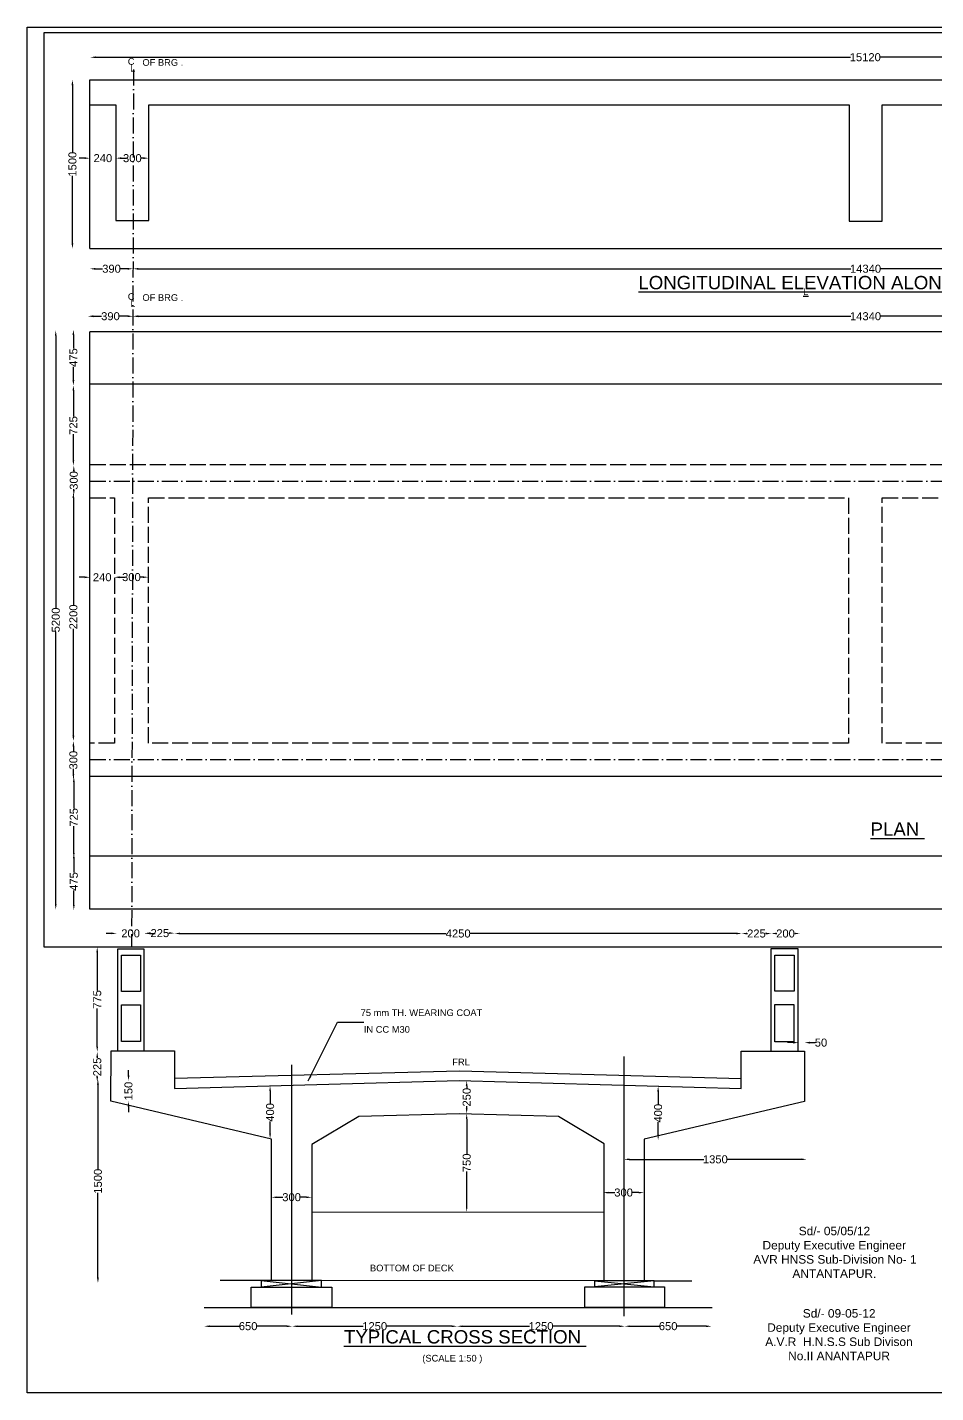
# Model space of a CAD drawing. Header units: millimetres. Extents: x 5124 to 2549817, y 2311 to 44463385.
# Drawn here: x 2536546 to 2543356, y 44453149 to 44463385 of the extents above; entities that cross this region are included whole.
import ezdxf

# ---------------------------------------------------------------- set-up
doc = ezdxf.new("R2010")
doc.units = ezdxf.units.MM
doc.header["$MEASUREMENT"] = 0
doc.linetypes.add('ACAD_ISO02W100', pattern=[15, 12, -3])
doc.linetypes.add('ACAD_ISO10W100', pattern=[18, 12, -3, 0, -3])
for name, color, linetype in [('DIMENSION', 7, 'Continuous'), ('DRAWING', 2, 'Continuous'), ('TEXT', 7, 'Continuous')]:
    doc.layers.add(name, color=color, linetype=linetype)
doc.styles.get("Standard").update_dxf_attribs({"font": 'arial.ttf', "height": 60})
doc.dimstyles.get("Standard").update_dxf_attribs({"dimtxt": 60, "dimasz": 40, "dimexe": 0.18, "dimexo": 0.0625, "dimgap": 0.09, "dimtad": 0, "dimdec": 0, "dimzin": 0, "dimdsep": 46, "dimtxsty": 'Standard', "dimcen": 0.09, "dimse1": 1, "dimse2": 1, "dimadec": 0, "dimazin": 0, "dimtfac": 1, "dimtdec": 0, "dimtofl": 0, "dimtmove": 0, "dimatfit": 3, "dimfxl": 1, "dimtolj": 1, "dimtzin": 0, "dimarcsym": 0})

# ---------------------------------------------------------------- blocks, each defined once
blk = doc.blocks.new('*D4')
at = {"layer": 'Defpoints', "color": 0, "transparency": 16777216}
for p in [(2536884, 44462991), (2537015, 44462991), (2537015, 44461727)]:
    blk.add_point(p, dxfattribs=at)
at = {"layer": 'DIMENSION', "color": 0, "lineweight": -2, "transparency": 16777216}
for p, q in [((2536884, 44462951), (2536884, 44462445)), ((2536884, 44461767), (2536884, 44462272))]:
    blk.add_line(p, q, dxfattribs=at)
at = {"layer": 'DIMENSION', "color": 0, "transparency": 16777216}
for points in [[(2536877, 44462951), (2536891, 44462951), (2536884, 44462991)], [(2536877, 44461767), (2536891, 44461767), (2536884, 44461727)]]:
    blk.add_solid(points, dxfattribs=at)
at = {"layer": 'DIMENSION', "color": 0, "transparency": 16777216, "insert": (2536884, 44462359), "char_height": 60, "attachment_point": 5, "rotation": 90}
blk.add_mtext('\\A1;1500', dxfattribs=at)
blk = doc.blocks.new('*D5')
at = {"layer": 'Defpoints', "color": 0, "transparency": 16777216}
for p in [(2537015, 44462404), (2537210, 44462404), (2537210, 44462404)]:
    blk.add_point(p, dxfattribs=at)
at = {"layer": 'DIMENSION', "color": 0, "lineweight": -2, "transparency": 16777216}
for p, q in [((2536975, 44462404), (2536935, 44462404)), ((2537250, 44462404), (2537290, 44462404))]:
    blk.add_line(p, q, dxfattribs=at)
at = {"layer": 'DIMENSION', "color": 0, "transparency": 16777216}
for points in [[(2536975, 44462411), (2536975, 44462398), (2537015, 44462404)], [(2537250, 44462411), (2537250, 44462398), (2537210, 44462404)]]:
    blk.add_solid(points, dxfattribs=at)
at = {"layer": 'DIMENSION', "color": 0, "transparency": 16777216, "insert": (2537112, 44462404), "char_height": 60, "attachment_point": 5}
blk.add_mtext('\\A1;240', dxfattribs=at)
blk = doc.blocks.new('*D6')
at = {"layer": 'Defpoints', "color": 0, "transparency": 16777216}
for p in [(2537210, 44462404), (2537456, 44462404), (2537456, 44462404)]:
    blk.add_point(p, dxfattribs=at)
at = {"layer": 'DIMENSION', "color": 0, "lineweight": -2, "transparency": 16777216}
for p, q in [((2537250, 44462404), (2537266, 44462404)), ((2537416, 44462404), (2537399, 44462404))]:
    blk.add_line(p, q, dxfattribs=at)
at = {"layer": 'DIMENSION', "color": 0, "transparency": 16777216}
for points in [[(2537250, 44462411), (2537250, 44462398), (2537210, 44462404)], [(2537416, 44462411), (2537416, 44462398), (2537456, 44462404)]]:
    blk.add_solid(points, dxfattribs=at)
at = {"layer": 'DIMENSION', "color": 0, "transparency": 16777216, "insert": (2537333, 44462404), "char_height": 60, "attachment_point": 5}
blk.add_mtext('\\A1;300', dxfattribs=at)
blk = doc.blocks.new('*D10')
at = {"layer": 'Defpoints', "color": 0, "transparency": 16777216}
for p in [(2537015, 44461727), (2537338, 44461726), (2537338, 44461575)]:
    blk.add_point(p, dxfattribs=at)
at = {"layer": 'DIMENSION', "color": 0, "lineweight": -2, "transparency": 16777216}
for p, q in [((2537055, 44461575), (2537110, 44461575)), ((2537298, 44461575), (2537243, 44461575))]:
    blk.add_line(p, q, dxfattribs=at)
at = {"layer": 'DIMENSION', "color": 0, "transparency": 16777216}
for points in [[(2537055, 44461581), (2537055, 44461568), (2537015, 44461575)], [(2537298, 44461581), (2537298, 44461568), (2537338, 44461575)]]:
    blk.add_solid(points, dxfattribs=at)
at = {"layer": 'DIMENSION', "color": 0, "transparency": 16777216, "insert": (2537177, 44461575), "char_height": 60, "attachment_point": 5}
blk.add_mtext('\\A1;390', dxfattribs=at)
blk = doc.blocks.new('*D11')
at = {"layer": 'Defpoints', "color": 0, "transparency": 16777216}
for p in [(2537338, 44461575), (2548322, 44461575), (2548322, 44461575)]:
    blk.add_point(p, dxfattribs=at)
at = {"layer": 'DIMENSION', "color": 0, "lineweight": -2, "transparency": 16777216}
for p, q in [((2537378, 44461575), (2542720, 44461575)), ((2548282, 44461575), (2542940, 44461575))]:
    blk.add_line(p, q, dxfattribs=at)
at = {"layer": 'DIMENSION', "color": 0, "transparency": 16777216}
for points in [[(2537378, 44461581), (2537378, 44461568), (2537338, 44461575)], [(2548282, 44461581), (2548282, 44461568), (2548322, 44461575)]]:
    blk.add_solid(points, dxfattribs=at)
at = {"layer": 'DIMENSION', "color": 0, "transparency": 16777216, "insert": (2542830, 44461575), "char_height": 60, "attachment_point": 5}
blk.add_mtext('\\A1;14340', dxfattribs=at)
blk = doc.blocks.new('*D14')
at = {"layer": 'Defpoints', "color": 0, "transparency": 16777216}
for p in [(2537337, 44461242), (2537337, 44461219), (2548322, 44461219)]:
    blk.add_point(p, dxfattribs=at)
at = {"layer": 'DIMENSION', "color": 0, "lineweight": -2, "transparency": 16777216}
for p, q in [((2537377, 44461219), (2542720, 44461219)), ((2548282, 44461219), (2542940, 44461219))]:
    blk.add_line(p, q, dxfattribs=at)
at = {"layer": 'DIMENSION', "color": 0, "transparency": 16777216}
for points in [[(2537377, 44461226), (2537377, 44461212), (2537337, 44461219)], [(2548282, 44461226), (2548282, 44461212), (2548322, 44461219)]]:
    blk.add_solid(points, dxfattribs=at)
at = {"layer": 'DIMENSION', "color": 0, "transparency": 16777216, "insert": (2542830, 44461219), "char_height": 60, "attachment_point": 5}
blk.add_mtext('\\A1;14340', dxfattribs=at)
blk = doc.blocks.new('*D15')
at = {"layer": 'Defpoints', "color": 0, "transparency": 16777216}
for p in [(2537000, 44461219), (2537000, 44461219), (2537337, 44461219)]:
    blk.add_point(p, dxfattribs=at)
at = {"layer": 'DIMENSION', "color": 0, "lineweight": -2, "transparency": 16777216}
for p, q in [((2537040, 44461219), (2537103, 44461219)), ((2537297, 44461219), (2537235, 44461219))]:
    blk.add_line(p, q, dxfattribs=at)
at = {"layer": 'DIMENSION', "color": 0, "transparency": 16777216}
for points in [[(2537040, 44461226), (2537040, 44461212), (2537000, 44461219)], [(2537297, 44461226), (2537297, 44461212), (2537337, 44461219)]]:
    blk.add_solid(points, dxfattribs=at)
at = {"layer": 'DIMENSION', "color": 0, "transparency": 16777216, "insert": (2537169, 44461219), "char_height": 60, "attachment_point": 5}
blk.add_mtext('\\A1;390', dxfattribs=at)
blk = doc.blocks.new('*D16')
at = {"layer": 'Defpoints', "color": 0, "transparency": 16777216}
for p in [(2536880, 44461118), (2536880, 44460700), (2536891, 44460700)]:
    blk.add_point(p, dxfattribs=at)
at = {"layer": 'DIMENSION', "color": 0, "lineweight": -2, "transparency": 16777216}
for p, q in [((2536891, 44461078), (2536891, 44460977)), ((2536891, 44460740), (2536891, 44460841))]:
    blk.add_line(p, q, dxfattribs=at)
at = {"layer": 'DIMENSION', "color": 0, "transparency": 16777216}
for points in [[(2536884, 44461078), (2536898, 44461078), (2536891, 44461118)], [(2536884, 44460740), (2536898, 44460740), (2536891, 44460700)]]:
    blk.add_solid(points, dxfattribs=at)
at = {"layer": 'DIMENSION', "color": 0, "transparency": 16777216, "insert": (2536891, 44460909), "char_height": 60, "attachment_point": 5, "rotation": 90}
blk.add_mtext('\\A1;475', dxfattribs=at)
blk = doc.blocks.new('*D17')
at = {"layer": 'Defpoints', "color": 0, "transparency": 16777216}
for p in [(2536891, 44460700), (2536891, 44460100), (2536891, 44460100)]:
    blk.add_point(p, dxfattribs=at)
at = {"layer": 'DIMENSION', "color": 0, "lineweight": -2, "transparency": 16777216}
for p, q in [((2536891, 44460660), (2536891, 44460467)), ((2536891, 44460140), (2536891, 44460334))]:
    blk.add_line(p, q, dxfattribs=at)
at = {"layer": 'DIMENSION', "color": 0, "transparency": 16777216}
for points in [[(2536884, 44460660), (2536898, 44460660), (2536891, 44460700)], [(2536884, 44460140), (2536898, 44460140), (2536891, 44460100)]]:
    blk.add_solid(points, dxfattribs=at)
at = {"layer": 'DIMENSION', "color": 0, "transparency": 16777216, "insert": (2536891, 44460400), "char_height": 60, "attachment_point": 5, "rotation": 90}
blk.add_mtext('\\A1;725', dxfattribs=at)
blk = doc.blocks.new('*D18')
at = {"layer": 'Defpoints', "color": 0, "transparency": 16777216}
for p in [(2536891, 44460100), (2536891, 44459876), (2536894, 44459876)]:
    blk.add_point(p, dxfattribs=at)
at = {"layer": 'DIMENSION', "color": 0, "lineweight": -2, "transparency": 16777216}
for p, q in [((2536894, 44460060), (2536894, 44460054)), ((2536894, 44459916), (2536894, 44459922))]:
    blk.add_line(p, q, dxfattribs=at)
at = {"layer": 'DIMENSION', "color": 0, "transparency": 16777216}
for points in [[(2536888, 44460060), (2536901, 44460060), (2536894, 44460100)], [(2536888, 44459916), (2536901, 44459916), (2536894, 44459876)]]:
    blk.add_solid(points, dxfattribs=at)
at = {"layer": 'DIMENSION', "color": 0, "transparency": 16777216, "insert": (2536894, 44459988), "char_height": 60, "attachment_point": 5, "rotation": 90}
blk.add_mtext('\\A1;300', dxfattribs=at)
blk = doc.blocks.new('*D19')
at = {"layer": 'Defpoints', "color": 0, "transparency": 16777216}
for p in [(2536898, 44459896), (2536891, 44458034), (2536898, 44458034)]:
    blk.add_point(p, dxfattribs=at)
at = {"layer": 'DIMENSION', "color": 0, "lineweight": -2, "transparency": 16777216}
for p, q in [((2536891, 44459856), (2536891, 44459055)), ((2536891, 44458074), (2536891, 44458875))]:
    blk.add_line(p, q, dxfattribs=at)
at = {"layer": 'DIMENSION', "color": 0, "transparency": 16777216}
for points in [[(2536884, 44459856), (2536898, 44459856), (2536891, 44459896)], [(2536884, 44458074), (2536898, 44458074), (2536891, 44458034)]]:
    blk.add_solid(points, dxfattribs=at)
at = {"layer": 'DIMENSION', "color": 0, "transparency": 16777216, "insert": (2536891, 44458965), "char_height": 60, "attachment_point": 5, "rotation": 90}
blk.add_mtext('\\A1;2200', dxfattribs=at)
blk = doc.blocks.new('*D20')
at = {"layer": 'Defpoints', "color": 0, "transparency": 16777216}
for p in [(2536898, 44458034), (2536891, 44457748), (2536898, 44457748)]:
    blk.add_point(p, dxfattribs=at)
at = {"layer": 'DIMENSION', "color": 0, "lineweight": -2, "transparency": 16777216}
for p, q in [((2536891, 44457994), (2536891, 44457957)), ((2536891, 44457788), (2536891, 44457825))]:
    blk.add_line(p, q, dxfattribs=at)
at = {"layer": 'DIMENSION', "color": 0, "transparency": 16777216}
for points in [[(2536884, 44457994), (2536898, 44457994), (2536891, 44458034)], [(2536884, 44457788), (2536898, 44457788), (2536891, 44457748)]]:
    blk.add_solid(points, dxfattribs=at)
at = {"layer": 'DIMENSION', "color": 0, "transparency": 16777216, "insert": (2536891, 44457891), "char_height": 60, "attachment_point": 5, "rotation": 90}
blk.add_mtext('\\A1;300', dxfattribs=at)
blk = doc.blocks.new('*D21')
at = {"layer": 'Defpoints', "color": 0, "transparency": 16777216}
for p in [(2536894, 44457768), (2536894, 44457156), (2536894, 44457156)]:
    blk.add_point(p, dxfattribs=at)
at = {"layer": 'DIMENSION', "color": 0, "lineweight": -2, "transparency": 16777216}
for p, q in [((2536894, 44457728), (2536894, 44457529)), ((2536894, 44457196), (2536894, 44457396))]:
    blk.add_line(p, q, dxfattribs=at)
at = {"layer": 'DIMENSION', "color": 0, "transparency": 16777216}
for points in [[(2536888, 44457728), (2536901, 44457728), (2536894, 44457768)], [(2536888, 44457196), (2536901, 44457196), (2536894, 44457156)]]:
    blk.add_solid(points, dxfattribs=at)
at = {"layer": 'DIMENSION', "color": 0, "transparency": 16777216, "insert": (2536894, 44457462), "char_height": 60, "attachment_point": 5, "rotation": 90}
blk.add_mtext('\\A1;725', dxfattribs=at)
blk = doc.blocks.new('*D22')
at = {"layer": 'Defpoints', "color": 0, "transparency": 16777216}
for p in [(2536894, 44457196), (2536894, 44456766), (2536894, 44456766)]:
    blk.add_point(p, dxfattribs=at)
at = {"layer": 'DIMENSION', "color": 0, "lineweight": -2, "transparency": 16777216}
for p, q in [((2536894, 44457156), (2536894, 44457049)), ((2536894, 44456806), (2536894, 44456914))]:
    blk.add_line(p, q, dxfattribs=at)
at = {"layer": 'DIMENSION', "color": 0, "transparency": 16777216}
for points in [[(2536888, 44457156), (2536901, 44457156), (2536894, 44457196)], [(2536888, 44456806), (2536901, 44456806), (2536894, 44456766)]]:
    blk.add_solid(points, dxfattribs=at)
at = {"layer": 'DIMENSION', "color": 0, "transparency": 16777216, "insert": (2536894, 44456981), "char_height": 60, "attachment_point": 5, "rotation": 90}
blk.add_mtext('\\A1;475', dxfattribs=at)
blk = doc.blocks.new('*D23')
at = {"layer": 'Defpoints', "color": 0, "transparency": 16777216}
for p in [(2536758, 44461113), (2536759, 44461113), (2536758, 44456770)]:
    blk.add_point(p, dxfattribs=at)
at = {"layer": 'DIMENSION', "color": 0, "lineweight": -2, "transparency": 16777216}
for p, q in [((2536759, 44461073), (2536759, 44459031)), ((2536759, 44456810), (2536759, 44458852))]:
    blk.add_line(p, q, dxfattribs=at)
at = {"layer": 'DIMENSION', "color": 0, "transparency": 16777216}
for points in [[(2536752, 44461073), (2536765, 44461073), (2536759, 44461113)], [(2536752, 44456810), (2536765, 44456810), (2536759, 44456770)]]:
    blk.add_solid(points, dxfattribs=at)
at = {"layer": 'DIMENSION', "color": 0, "transparency": 16777216, "insert": (2536759, 44458942), "char_height": 60, "attachment_point": 5, "rotation": 90}
blk.add_mtext('\\A1;5200', dxfattribs=at)
blk = doc.blocks.new('*D24')
at = {"layer": 'Defpoints', "color": 0, "transparency": 16777216}
for p in [(2537015, 44459261), (2537199, 44459262), (2537199, 44459261)]:
    blk.add_point(p, dxfattribs=at)
at = {"layer": 'DIMENSION', "color": 0, "lineweight": -2, "transparency": 16777216}
for p, q in [((2536975, 44459262), (2536935, 44459262)), ((2537239, 44459262), (2537279, 44459262))]:
    blk.add_line(p, q, dxfattribs=at)
at = {"layer": 'DIMENSION', "color": 0, "transparency": 16777216}
for points in [[(2536975, 44459269), (2536975, 44459255), (2537015, 44459262)], [(2537239, 44459269), (2537239, 44459255), (2537199, 44459262)]]:
    blk.add_solid(points, dxfattribs=at)
at = {"layer": 'DIMENSION', "color": 0, "transparency": 16777216, "insert": (2537107, 44459262), "char_height": 60, "attachment_point": 5}
blk.add_mtext('\\A1;240', dxfattribs=at)
blk = doc.blocks.new('*D25')
at = {"layer": 'Defpoints', "color": 0, "transparency": 16777216}
for p in [(2537199, 44459262), (2537453, 44459263), (2537453, 44459262)]:
    blk.add_point(p, dxfattribs=at)
at = {"layer": 'DIMENSION', "color": 0, "lineweight": -2, "transparency": 16777216}
for p, q in [((2537239, 44459263), (2537260, 44459263)), ((2537413, 44459263), (2537392, 44459263))]:
    blk.add_line(p, q, dxfattribs=at)
at = {"layer": 'DIMENSION', "color": 0, "transparency": 16777216}
for points in [[(2537239, 44459269), (2537239, 44459256), (2537199, 44459263)], [(2537413, 44459269), (2537413, 44459256), (2537453, 44459263)]]:
    blk.add_solid(points, dxfattribs=at)
at = {"layer": 'DIMENSION', "color": 0, "transparency": 16777216, "insert": (2537326, 44459263), "char_height": 60, "attachment_point": 5}
blk.add_mtext('\\A1;300', dxfattribs=at)
blk = doc.blocks.new('*D36')
at = {"layer": 'Defpoints', "color": 0, "transparency": 16777216}
for p in [(2537216, 44456594), (2537424, 44456594), (2537424, 44456592)]:
    blk.add_point(p, dxfattribs=at)
at = {"layer": 'DIMENSION', "color": 0, "lineweight": -2, "transparency": 16777216}
for p, q in [((2537176, 44456592), (2537136, 44456592)), ((2537464, 44456592), (2537504, 44456592))]:
    blk.add_line(p, q, dxfattribs=at)
at = {"layer": 'DIMENSION', "color": 0, "transparency": 16777216}
for points in [[(2537176, 44456599), (2537176, 44456586), (2537216, 44456592)], [(2537464, 44456599), (2537464, 44456586), (2537424, 44456592)]]:
    blk.add_solid(points, dxfattribs=at)
at = {"layer": 'DIMENSION', "color": 0, "transparency": 16777216, "insert": (2537320, 44456592), "char_height": 60, "attachment_point": 5}
blk.add_mtext('\\A1;200', dxfattribs=at)
blk = doc.blocks.new('*D37')
at = {"layer": 'Defpoints', "color": 0, "transparency": 16777216}
for p in [(2537429, 44456591), (2537650, 44456594), (2537650, 44456591)]:
    blk.add_point(p, dxfattribs=at)
at = {"layer": 'DIMENSION', "color": 0, "lineweight": -2, "transparency": 16777216}
for p, q in [((2537469, 44456594), (2537472, 44456594)), ((2537610, 44456594), (2537607, 44456594))]:
    blk.add_line(p, q, dxfattribs=at)
at = {"layer": 'DIMENSION', "color": 0, "transparency": 16777216}
for points in [[(2537469, 44456601), (2537469, 44456588), (2537429, 44456594)], [(2537610, 44456601), (2537610, 44456588), (2537650, 44456594)]]:
    blk.add_solid(points, dxfattribs=at)
at = {"layer": 'DIMENSION', "color": 0, "transparency": 16777216, "insert": (2537539, 44456594), "char_height": 60, "attachment_point": 5}
blk.add_mtext('\\A1;225', dxfattribs=at)
blk = doc.blocks.new('*D38')
at = {"layer": 'Defpoints', "color": 0, "transparency": 16777216}
for p in [(2537650, 44456594), (2541902, 44456594), (2541902, 44456591)]:
    blk.add_point(p, dxfattribs=at)
at = {"layer": 'DIMENSION', "color": 0, "lineweight": -2, "transparency": 16777216}
for p, q in [((2537690, 44456591), (2539685, 44456591)), ((2541862, 44456591), (2539867, 44456591))]:
    blk.add_line(p, q, dxfattribs=at)
at = {"layer": 'DIMENSION', "color": 0, "transparency": 16777216}
for points in [[(2537690, 44456598), (2537690, 44456585), (2537650, 44456591)], [(2541862, 44456598), (2541862, 44456585), (2541902, 44456591)]]:
    blk.add_solid(points, dxfattribs=at)
at = {"layer": 'DIMENSION', "color": 0, "transparency": 16777216, "insert": (2539776, 44456591), "char_height": 60, "attachment_point": 5}
blk.add_mtext('\\A1;4250', dxfattribs=at)
blk = doc.blocks.new('*D39')
at = {"layer": 'Defpoints', "color": 0, "transparency": 16777216}
for p in [(2541902, 44456591), (2542123, 44456591), (2542123, 44456591)]:
    blk.add_point(p, dxfattribs=at)
at = {"layer": 'DIMENSION', "color": 0, "lineweight": -2, "transparency": 16777216}
for p, q in [((2541942, 44456591), (2541945, 44456591)), ((2542083, 44456591), (2542080, 44456591))]:
    blk.add_line(p, q, dxfattribs=at)
at = {"layer": 'DIMENSION', "color": 0, "transparency": 16777216}
for points in [[(2541942, 44456598), (2541942, 44456584), (2541902, 44456591)], [(2542083, 44456598), (2542083, 44456584), (2542123, 44456591)]]:
    blk.add_solid(points, dxfattribs=at)
at = {"layer": 'DIMENSION', "color": 0, "transparency": 16777216, "insert": (2542012, 44456591), "char_height": 60, "attachment_point": 5}
blk.add_mtext('\\A1;225', dxfattribs=at)
blk = doc.blocks.new('*D40')
at = {"layer": 'Defpoints', "color": 0, "transparency": 16777216}
for p in [(2542123, 44456591), (2542338, 44456591), (2542338, 44456591)]:
    blk.add_point(p, dxfattribs=at)
at = {"layer": 'DIMENSION', "color": 0, "lineweight": -2, "transparency": 16777216}
for p, q in [((2542163, 44456591), (2542164, 44456591)), ((2542298, 44456591), (2542297, 44456591))]:
    blk.add_line(p, q, dxfattribs=at)
at = {"layer": 'DIMENSION', "color": 0, "transparency": 16777216}
for points in [[(2542163, 44456598), (2542163, 44456585), (2542123, 44456591)], [(2542298, 44456598), (2542298, 44456585), (2542338, 44456591)]]:
    blk.add_solid(points, dxfattribs=at)
at = {"layer": 'DIMENSION', "color": 0, "transparency": 16777216, "insert": (2542230, 44456591), "char_height": 60, "attachment_point": 5}
blk.add_mtext('\\A1;200', dxfattribs=at)
blk = doc.blocks.new('*D41')
at = {"layer": 'Defpoints', "color": 0, "transparency": 16777216}
for p in [(2542326, 44455710), (2542373, 44455773), (2542373, 44455710)]:
    blk.add_point(p, dxfattribs=at)
at = {"layer": 'DIMENSION', "color": 0, "lineweight": -2, "transparency": 16777216}
for p, q in [((2542286, 44455773), (2542246, 44455773)), ((2542413, 44455773), (2542453, 44455773))]:
    blk.add_line(p, q, dxfattribs=at)
at = {"layer": 'DIMENSION', "color": 0, "transparency": 16777216}
for points in [[(2542286, 44455780), (2542286, 44455766), (2542326, 44455773)], [(2542413, 44455780), (2542413, 44455766), (2542373, 44455773)]]:
    blk.add_solid(points, dxfattribs=at)
at = {"layer": 'DIMENSION', "color": 0, "transparency": 16777216, "insert": (2542496, 44455773), "char_height": 60, "attachment_point": 5}
blk.add_mtext('\\A1;50', dxfattribs=at)
blk = doc.blocks.new('*D42')
at = {"layer": 'Defpoints', "color": 0, "transparency": 16777216}
for p in [(2537075, 44456490), (2537070, 44455704), (2537075, 44455704)]:
    blk.add_point(p, dxfattribs=at)
at = {"layer": 'DIMENSION', "color": 0, "lineweight": -2, "transparency": 16777216}
for p, q in [((2537070, 44456450), (2537070, 44456163)), ((2537070, 44455744), (2537070, 44456030))]:
    blk.add_line(p, q, dxfattribs=at)
at = {"layer": 'DIMENSION', "color": 0, "transparency": 16777216}
for points in [[(2537063, 44456450), (2537076, 44456450), (2537070, 44456490)], [(2537063, 44455744), (2537076, 44455744), (2537070, 44455704)]]:
    blk.add_solid(points, dxfattribs=at)
at = {"layer": 'DIMENSION', "color": 0, "transparency": 16777216, "insert": (2537070, 44456097), "char_height": 60, "attachment_point": 5, "rotation": 90}
blk.add_mtext('\\A1;775', dxfattribs=at)
blk = doc.blocks.new('*D43')
at = {"layer": 'Defpoints', "color": 0, "transparency": 16777216}
for p in [(2537075, 44455704), (2537070, 44455478), (2537075, 44455478)]:
    blk.add_point(p, dxfattribs=at)
at = {"layer": 'DIMENSION', "color": 0, "lineweight": -2, "transparency": 16777216}
for p, q in [((2537070, 44455664), (2537070, 44455658)), ((2537070, 44455518), (2537070, 44455524))]:
    blk.add_line(p, q, dxfattribs=at)
at = {"layer": 'DIMENSION', "color": 0, "transparency": 16777216}
for points in [[(2537063, 44455664), (2537076, 44455664), (2537070, 44455704)], [(2537063, 44455518), (2537076, 44455518), (2537070, 44455478)]]:
    blk.add_solid(points, dxfattribs=at)
at = {"layer": 'DIMENSION', "color": 0, "transparency": 16777216, "insert": (2537070, 44455591), "char_height": 60, "attachment_point": 5, "rotation": 90}
blk.add_mtext('\\A1;225', dxfattribs=at)
blk = doc.blocks.new('*D44')
at = {"layer": 'Defpoints', "color": 0, "transparency": 16777216}
for p in [(2537066, 44455498), (2537066, 44453971), (2537075, 44453971)]:
    blk.add_point(p, dxfattribs=at)
at = {"layer": 'DIMENSION', "color": 0, "lineweight": -2, "transparency": 16777216}
for p, q in [((2537075, 44455458), (2537075, 44454821)), ((2537075, 44454011), (2537075, 44454648))]:
    blk.add_line(p, q, dxfattribs=at)
at = {"layer": 'DIMENSION', "color": 0, "transparency": 16777216}
for points in [[(2537068, 44455458), (2537082, 44455458), (2537075, 44455498)], [(2537068, 44454011), (2537082, 44454011), (2537075, 44453971)]]:
    blk.add_solid(points, dxfattribs=at)
at = {"layer": 'DIMENSION', "color": 0, "transparency": 16777216, "insert": (2537075, 44454734), "char_height": 60, "attachment_point": 5, "rotation": 90}
blk.add_mtext('\\A1;1500', dxfattribs=at)
blk = doc.blocks.new('*D45')
at = {"layer": 'Defpoints', "color": 0, "transparency": 16777216}
for p in [(2537173, 44455487), (2537304, 44455487), (2537172, 44455333)]:
    blk.add_point(p, dxfattribs=at)
at = {"layer": 'DIMENSION', "color": 0, "lineweight": -2, "transparency": 16777216}
for p, q in [((2537304, 44455527), (2537304, 44455567)), ((2537304, 44455293), (2537304, 44455253))]:
    blk.add_line(p, q, dxfattribs=at)
at = {"layer": 'DIMENSION', "color": 0, "transparency": 16777216}
for points in [[(2537298, 44455527), (2537311, 44455527), (2537304, 44455487)], [(2537298, 44455293), (2537311, 44455293), (2537304, 44455333)]]:
    blk.add_solid(points, dxfattribs=at)
at = {"layer": 'DIMENSION', "color": 0, "transparency": 16777216, "insert": (2537304, 44455410), "char_height": 60, "attachment_point": 5, "rotation": 90}
blk.add_mtext('\\A1;150', dxfattribs=at)
blk = doc.blocks.new('*D46')
at = {"layer": 'Defpoints', "color": 0, "transparency": 16777216}
for p in [(2538366, 44455450), (2538366, 44455450), (2538377, 44455051)]:
    blk.add_point(p, dxfattribs=at)
at = {"layer": 'DIMENSION', "color": 0, "lineweight": -2, "transparency": 16777216}
for p, q in [((2538366, 44455410), (2538366, 44455318)), ((2538366, 44455091), (2538366, 44455183))]:
    blk.add_line(p, q, dxfattribs=at)
at = {"layer": 'DIMENSION', "color": 0, "transparency": 16777216}
for points in [[(2538359, 44455410), (2538372, 44455410), (2538366, 44455450)], [(2538359, 44455091), (2538372, 44455091), (2538366, 44455051)]]:
    blk.add_solid(points, dxfattribs=at)
at = {"layer": 'DIMENSION', "color": 0, "transparency": 16777216, "insert": (2538366, 44455250), "char_height": 60, "attachment_point": 5, "rotation": 90}
blk.add_mtext('\\A1;400', dxfattribs=at)
blk = doc.blocks.new('*D47')
at = {"layer": 'Defpoints', "color": 0, "transparency": 16777216}
for p in [(2538377, 44454614), (2538678, 44454614), (2538678, 44454614)]:
    blk.add_point(p, dxfattribs=at)
at = {"layer": 'DIMENSION', "color": 0, "lineweight": -2, "transparency": 16777216}
for p, q in [((2538417, 44454614), (2538461, 44454614)), ((2538638, 44454614), (2538593, 44454614))]:
    blk.add_line(p, q, dxfattribs=at)
at = {"layer": 'DIMENSION', "color": 0, "transparency": 16777216}
for points in [[(2538417, 44454620), (2538417, 44454607), (2538377, 44454614)], [(2538638, 44454620), (2538638, 44454607), (2538678, 44454614)]]:
    blk.add_solid(points, dxfattribs=at)
at = {"layer": 'DIMENSION', "color": 0, "transparency": 16777216, "insert": (2538527, 44454614), "char_height": 60, "attachment_point": 5}
blk.add_mtext('\\A1;300', dxfattribs=at)
blk = doc.blocks.new('*D48')
at = {"layer": 'Defpoints', "color": 0, "transparency": 16777216}
for p in [(2539784, 44455488), (2539791, 44455240), (2539840, 44455240)]:
    blk.add_point(p, dxfattribs=at)
at = {"layer": 'DIMENSION', "color": 0, "lineweight": -2, "transparency": 16777216}
for p, q in [((2539840, 44455448), (2539840, 44455431)), ((2539840, 44455280), (2539840, 44455297))]:
    blk.add_line(p, q, dxfattribs=at)
at = {"layer": 'DIMENSION', "color": 0, "transparency": 16777216}
for points in [[(2539833, 44455448), (2539846, 44455448), (2539840, 44455488)], [(2539833, 44455280), (2539846, 44455280), (2539840, 44455240)]]:
    blk.add_solid(points, dxfattribs=at)
at = {"layer": 'DIMENSION', "color": 0, "transparency": 16777216, "insert": (2539840, 44455364), "char_height": 60, "attachment_point": 5, "rotation": 90}
blk.add_mtext('\\A1;250', dxfattribs=at)
blk = doc.blocks.new('*D49')
at = {"layer": 'Defpoints', "color": 0, "transparency": 16777216}
for p in [(2539840, 44455240), (2539840, 44454504), (2539840, 44454504)]:
    blk.add_point(p, dxfattribs=at)
at = {"layer": 'DIMENSION', "color": 0, "lineweight": -2, "transparency": 16777216}
for p, q in [((2539840, 44455200), (2539840, 44454938)), ((2539840, 44454544), (2539840, 44454806))]:
    blk.add_line(p, q, dxfattribs=at)
at = {"layer": 'DIMENSION', "color": 0, "transparency": 16777216}
for points in [[(2539833, 44455200), (2539846, 44455200), (2539840, 44455240)], [(2539833, 44454544), (2539846, 44454544), (2539840, 44454504)]]:
    blk.add_solid(points, dxfattribs=at)
at = {"layer": 'DIMENSION', "color": 0, "transparency": 16777216, "insert": (2539840, 44454872), "char_height": 60, "attachment_point": 5, "rotation": 90}
blk.add_mtext('\\A1;750', dxfattribs=at)
blk = doc.blocks.new('*D50')
at = {"layer": 'Defpoints', "color": 0, "transparency": 16777216}
for p in [(2541275, 44455446), (2541275, 44455446), (2541283, 44455043)]:
    blk.add_point(p, dxfattribs=at)
at = {"layer": 'DIMENSION', "color": 0, "lineweight": -2, "transparency": 16777216}
for p, q in [((2541275, 44455406), (2541275, 44455312)), ((2541275, 44455083), (2541275, 44455177))]:
    blk.add_line(p, q, dxfattribs=at)
at = {"layer": 'DIMENSION', "color": 0, "transparency": 16777216}
for points in [[(2541268, 44455406), (2541282, 44455406), (2541275, 44455446)], [(2541268, 44455083), (2541282, 44455083), (2541275, 44455043)]]:
    blk.add_solid(points, dxfattribs=at)
at = {"layer": 'DIMENSION', "color": 0, "transparency": 16777216, "insert": (2541275, 44455244), "char_height": 60, "attachment_point": 5, "rotation": 90}
blk.add_mtext('\\A1;400', dxfattribs=at)
blk = doc.blocks.new('*D51')
at = {"layer": 'Defpoints', "color": 0, "transparency": 16777216}
for p in [(2541019, 44454909), (2542389, 44454909), (2542389, 44454898)]:
    blk.add_point(p, dxfattribs=at)
at = {"layer": 'DIMENSION', "color": 0, "lineweight": -2, "transparency": 16777216}
for p, q in [((2541059, 44454898), (2541617, 44454898)), ((2542349, 44454898), (2541791, 44454898))]:
    blk.add_line(p, q, dxfattribs=at)
at = {"layer": 'DIMENSION', "color": 0, "transparency": 16777216}
for points in [[(2541059, 44454905), (2541059, 44454892), (2541019, 44454898)], [(2542349, 44454905), (2542349, 44454892), (2542389, 44454898)]]:
    blk.add_solid(points, dxfattribs=at)
at = {"layer": 'DIMENSION', "color": 0, "transparency": 16777216, "insert": (2541704, 44454898), "char_height": 60, "attachment_point": 5}
blk.add_mtext('\\A1;1350', dxfattribs=at)
blk = doc.blocks.new('*D52')
at = {"layer": 'Defpoints', "color": 0, "transparency": 16777216}
for p in [(2540862, 44454641), (2541169, 44454649), (2541169, 44454649)]:
    blk.add_point(p, dxfattribs=at)
at = {"layer": 'DIMENSION', "color": 0, "lineweight": -2, "transparency": 16777216}
for p, q in [((2540902, 44454649), (2540950, 44454649)), ((2541129, 44454649), (2541082, 44454649))]:
    blk.add_line(p, q, dxfattribs=at)
at = {"layer": 'DIMENSION', "color": 0, "transparency": 16777216}
for points in [[(2540902, 44454655), (2540902, 44454642), (2540862, 44454649)], [(2541129, 44454655), (2541129, 44454642), (2541169, 44454649)]]:
    blk.add_solid(points, dxfattribs=at)
at = {"layer": 'DIMENSION', "color": 0, "transparency": 16777216, "insert": (2541016, 44454649), "char_height": 60, "attachment_point": 5}
blk.add_mtext('\\A1;300', dxfattribs=at)
blk = doc.blocks.new('*D53')
at = {"layer": 'Defpoints', "color": 0, "transparency": 16777216}
for p in [(2537872, 44453652), (2538531, 44453652), (2538531, 44453647)]:
    blk.add_point(p, dxfattribs=at)
at = {"layer": 'DIMENSION', "color": 0, "lineweight": -2, "transparency": 16777216}
for p, q in [((2537912, 44453647), (2538135, 44453647)), ((2538491, 44453647), (2538268, 44453647))]:
    blk.add_line(p, q, dxfattribs=at)
at = {"layer": 'DIMENSION', "color": 0, "transparency": 16777216}
for points in [[(2537912, 44453653), (2537912, 44453640), (2537872, 44453647)], [(2538491, 44453653), (2538491, 44453640), (2538531, 44453647)]]:
    blk.add_solid(points, dxfattribs=at)
at = {"layer": 'DIMENSION', "color": 0, "transparency": 16777216, "insert": (2538201, 44453647), "char_height": 60, "attachment_point": 5}
blk.add_mtext('\\A1;650', dxfattribs=at)
blk = doc.blocks.new('*D54')
at = {"layer": 'Defpoints', "color": 0, "transparency": 16777216}
for p in [(2538531, 44453647), (2539768, 44453647), (2539768, 44453647)]:
    blk.add_point(p, dxfattribs=at)
at = {"layer": 'DIMENSION', "color": 0, "lineweight": -2, "transparency": 16777216}
for p, q in [((2538571, 44453647), (2539063, 44453647)), ((2539728, 44453647), (2539237, 44453647))]:
    blk.add_line(p, q, dxfattribs=at)
at = {"layer": 'DIMENSION', "color": 0, "transparency": 16777216}
for points in [[(2538571, 44453653), (2538571, 44453640), (2538531, 44453647)], [(2539728, 44453653), (2539728, 44453640), (2539768, 44453647)]]:
    blk.add_solid(points, dxfattribs=at)
at = {"layer": 'DIMENSION', "color": 0, "transparency": 16777216, "insert": (2539150, 44453647), "char_height": 60, "attachment_point": 5}
blk.add_mtext('\\A1;1250', dxfattribs=at)
blk = doc.blocks.new('*D55')
at = {"layer": 'Defpoints', "color": 0, "transparency": 16777216}
for p in [(2539768, 44453647), (2541025, 44453647), (2541025, 44453647)]:
    blk.add_point(p, dxfattribs=at)
at = {"layer": 'DIMENSION', "color": 0, "lineweight": -2, "transparency": 16777216}
for p, q in [((2539808, 44453647), (2540310, 44453647)), ((2540985, 44453647), (2540483, 44453647))]:
    blk.add_line(p, q, dxfattribs=at)
at = {"layer": 'DIMENSION', "color": 0, "transparency": 16777216}
for points in [[(2539808, 44453653), (2539808, 44453640), (2539768, 44453647)], [(2540985, 44453653), (2540985, 44453640), (2541025, 44453647)]]:
    blk.add_solid(points, dxfattribs=at)
at = {"layer": 'DIMENSION', "color": 0, "transparency": 16777216, "insert": (2540397, 44453647), "char_height": 60, "attachment_point": 5}
blk.add_mtext('\\A1;1250', dxfattribs=at)
blk = doc.blocks.new('*D56')
at = {"layer": 'Defpoints', "color": 0, "transparency": 16777216}
for p in [(2541025, 44453647), (2541675, 44453647), (2541675, 44453647)]:
    blk.add_point(p, dxfattribs=at)
at = {"layer": 'DIMENSION', "color": 0, "lineweight": -2, "transparency": 16777216}
for p, q in [((2541065, 44453647), (2541283, 44453647)), ((2541635, 44453647), (2541416, 44453647))]:
    blk.add_line(p, q, dxfattribs=at)
at = {"layer": 'DIMENSION', "color": 0, "transparency": 16777216}
for points in [[(2541065, 44453653), (2541065, 44453640), (2541025, 44453647)], [(2541635, 44453653), (2541635, 44453640), (2541675, 44453647)]]:
    blk.add_solid(points, dxfattribs=at)
at = {"layer": 'DIMENSION', "color": 0, "transparency": 16777216, "insert": (2541350, 44453647), "char_height": 60, "attachment_point": 5}
blk.add_mtext('\\A1;650', dxfattribs=at)
blk = doc.blocks.new('*D57')
at = {"layer": 'Defpoints', "color": 0, "transparency": 16777216}
for p in [(2537017, 44463174), (2548639, 44463174), (2548639, 44463161)]:
    blk.add_point(p, dxfattribs=at)
at = {"layer": 'DIMENSION', "color": 0, "lineweight": -2, "transparency": 16777216}
for p, q in [((2537057, 44463161), (2542718, 44463161)), ((2548599, 44463161), (2542938, 44463161))]:
    blk.add_line(p, q, dxfattribs=at)
at = {"layer": 'DIMENSION', "color": 0, "transparency": 16777216}
for points in [[(2537057, 44463167), (2537057, 44463154), (2537017, 44463161)], [(2548599, 44463167), (2548599, 44463154), (2548639, 44463161)]]:
    blk.add_solid(points, dxfattribs=at)
at = {"layer": 'DIMENSION', "color": 0, "transparency": 16777216, "insert": (2542828, 44463161), "char_height": 60, "attachment_point": 5}
blk.add_mtext('\\A1;15120', dxfattribs=at)

msp = doc.modelspace()

# ---------------------------------------------------------------- linework, layer by layer
at = {"layer": 'DIMENSION', "color": 0}
msp.add_lwpolyline([(2540870.7, 44454501.1), (2538678, 44454499.7)], dxfattribs=at)
at = {"layer": 'DRAWING', "color": 0}
for points in [[(2536545.5, 44463385.4), (2549817.5, 44463385.4), (2549817.5, 44453148.7), (2536545.5, 44453148.7)], [(2536673, 44463346.9), (2549078.7, 44463346.9), (2549078.7, 44456489.5), (2536673, 44456489.5)], [(2537222, 44455712.7), (2537422.3, 44455712.7), (2537422.3, 44456472.8), (2537222, 44456472.8)], [(2537251.8, 44456428.2), (2537394.8, 44456428.2), (2537394.8, 44456156.7), (2537251.8, 44456156.7)], [(2542120, 44455709.9), (2542325.7, 44455709.9), (2542325.7, 44456477), (2542120, 44456477)], [(2542150.4, 44456430.1), (2542295.7, 44456430.1), (2542295.7, 44456160.2), (2542150.4, 44456160.2)], [(2537251.8, 44456056.8), (2537394.1, 44456056.8), (2537394.1, 44455781), (2537251.8, 44455781)], [(2542150.4, 44456058.1), (2542292.1, 44456058.1), (2542292.1, 44455779.3), (2542150.4, 44455779.3)], [(2538299.5, 44453938.6), (2538751.9, 44453938.6), (2538751.9, 44453990.7), (2538299.5, 44453990.7)], [(2540798.2, 44453941.5), (2541245.1, 44453941.5), (2541245.1, 44453988.2), (2540798.2, 44453988.2)], [(2538829.7, 44453788.2), (2538224.1, 44453788.2), (2538224.1, 44453938.6), (2538829.7, 44453938.6)], [(2541321.8, 44453788.2), (2540725.5, 44453788.2), (2540725.5, 44453941.5), (2541321.8, 44453941.5)]]:
    msp.add_lwpolyline(points, close=True, dxfattribs=at)
for points in [[(2537014.9, 44461726.6), (2537014.9, 44462990.7), (2548638, 44462990.7), (2548638, 44461726.6)], [(2537014.9, 44462802.9), (2537209.9, 44462802.9), (2537209.9, 44461937.6), (2537455.5, 44461937.6), (2537455.5, 44462802.9), (2542706.2, 44462802.9), (2542706.2, 44461933), (2542954.9, 44461933), (2542954.9, 44462802.9), (2548204.1, 44462802.9), (2548204.1, 44461931.1), (2548448.2, 44461931.1), (2548448.2, 44462802.9), (2548638, 44462802.9)], [(2537014.9, 44461726.6), (2548638, 44461726.6)], [(2548638, 44461103.1), (2537014.9, 44461103.1)], [(2548638, 44461103.1), (2548638, 44456773.9), (2537014.9, 44456773.9), (2537014.9, 44461103.1)], [(2537014.9, 44460712.5), (2548638, 44460712.5)], [(2537014.9, 44457770.5), (2548638, 44457770.5)], [(2537014.9, 44457172.5), (2548638, 44457172.5)], [(2537174.1, 44455712.7), (2537648.1, 44455712.7), (2537648.1, 44455430.2), (2539784.4, 44455488.4), (2541897.6, 44455428.5), (2541897.6, 44455709.9), (2542373.1, 44455709.9), (2542373.1, 44455332.6), (2541169.3, 44455048.6), (2541169.3, 44453988.2), (2540870.7, 44453988.2), (2540870.7, 44455014), (2540528.5, 44455218.9), (2539784.5, 44455240), (2539031.3, 44455219.5), (2538678, 44455008.6), (2538678, 44453990.7), (2538376.5, 44453990.7), (2538376.5, 44455050.6), (2537172.4, 44455333.5), (2537174.1, 44455712.7)], [(2538526.5, 44455607.4), (2538526.5, 44453734.5)], [(2541018.5, 44455668.9), (2541018.5, 44453723.6)], [(2537648.1, 44455506.2), (2539785.3, 44455562.3), (2541897.6, 44455503.2)], [(2538299.5, 44453990.7), (2537991.6, 44453990.7)], [(2538299.5, 44453990.7), (2538751.9, 44453938.6)], [(2538751.9, 44453990.7), (2538299.5, 44453938.6)], [(2540798.2, 44453988.2), (2538751.9, 44453990.7)], [(2541245.1, 44453988.2), (2540798.2, 44453941.5)], [(2540798.2, 44453988.2), (2541245.1, 44453941.5)], [(2541245.1, 44453988.2), (2541526.7, 44453988.2)], [(2537872.6, 44453788.2), (2541679, 44453788.2)]]:
    msp.add_lwpolyline(points, dxfattribs=at)
at = {"layer": 'DRAWING', "color": 0, "linetype": 'ACAD_ISO10W100', "ltscale": 10}
for points in [[(2537341.1, 44463070.1), (2537327.5, 44456493)], [(2537014.9, 44459982.4), (2548638, 44459982.4)], [(2537014.9, 44457895.3), (2548638, 44457895.3)]]:
    msp.add_lwpolyline(points, dxfattribs=at)
at = {"layer": 'DRAWING', "color": 0, "linetype": 'ACAD_ISO02W100', "ltscale": 10}
for points in [[(2537014.9, 44460108), (2548638, 44460108)], [(2537014.9, 44459858.1), (2537198.6, 44459858.1), (2537198.6, 44458019.4), (2537014.9, 44458019.4)]]:
    msp.add_lwpolyline(points, dxfattribs=at)
for points in [[(2542702.4, 44458019.4), (2537453.4, 44458019.4), (2537453.4, 44459858.1), (2542702.4, 44459858.1)], [(2548202.9, 44458019.4), (2542953.9, 44458019.4), (2542953.9, 44459858.1), (2548202.9, 44459858.1)]]:
    msp.add_lwpolyline(points, close=True, dxfattribs=at)

# ---------------------------------------------------------------- texts
at = {"layer": 'DIMENSION', "char_height": 63.851, "width": 1224.538, "attachment_point": 1}
for s, insert in [('\\pi348.83;Sd/- 05/05/12 \\P\\pi77.113;{\\C0;Deputy Executive Engineer  \\P\\pi8.2536;AVR HNSS Sub-Division No- 1 \\P\\pi301.44;ANTANTAPUR.}', (2541980.4, 44454392.8)), ('\\pi343.91;Sd/- 09-05-12\\P\\pi77.113;{\\C0;Deputy Executive Engineer  \\P\\pi62.61;A.V.R  H.N.S.S Sub Divison \\P\\pi234.59;No.II ANANTAPUR }', (2542015.6, 44453775.4))]:
    msp.add_mtext(s, dxfattribs=dict(at, insert=insert))
at = {"layer": 'TEXT', "color": 0}
for s, height, p in [('C', 50, (2537298.9, 44463104.3)), ('L', 50, (2537316.7, 44463053.9)), ('OF BRG .', 50, (2537408.5, 44463096.9)), ('%%ULONGITUDINAL ELEVATION ALONG C OF GIRDER ', 100, (2541127, 44461421.4)), ('C', 50, (2537298.9, 44461341.7)), ('L', 50, (2537316.7, 44461291.3)), ('OF BRG .', 50, (2537408.5, 44461334.2)), ('%%UL', 50, (2542362.5, 44461378.6)), ('%%UPLAN ', 100, (2542867.7, 44457323.8)), ('75 mm TH. WEARING COAT ', 50, (2539044.7, 44455972.5)), ('IN CC M30', 50, (2539068.4, 44455847.2)), ('FRL', 50, (2539731.5, 44455603.2)), ('BOTTOM OF DECK', 50, (2539114.4, 44454058.3)), ('%%UTYPICAL CROSS SECTION ', 100, (2538919.7, 44453517.5)), ('(SCALE 1:50 )', 50, (2539506.7, 44453382.2))]:
    msp.add_text(s, height=height, dxfattribs=at).set_placement(p)

# ---------------------------------------------------------------- dimensions: what is measured, and where the dimension line sits
at = {"layer": 'DIMENSION', "color": 0}
for base, p1, p2, text, picture, middle in [((2548638.5, 44463160.8), (2537016.9, 44463174.2), (2548638.5, 44463174.2), '15120', '*D57', (2542827.7, 44463160.8)), ((2537209.9, 44462404.2), (2537014.9, 44462404.2), (2537209.9, 44462404.2), '240', '*D5', (2537112.4, 44462404.2)), ((2537455.5, 44462404.2), (2537209.9, 44462404.2), (2537455.5, 44462404.2), '300', '*D6', (2537332.7, 44462404.2)), ((2537338.3, 44461574.6), (2537014.9, 44461726.6), (2537338.3, 44461726), '390', '*D10', (2537176.6, 44461574.6)), ((2537000.3, 44461219), (2537337.3, 44461219), (2537000.3, 44461219), '390', '*D15', (2537168.8, 44461219)), ((2537337.3, 44461219), (2548321.8, 44461218.8), (2537337.3, 44461241.6), '14340', '*D14', (2542829.6, 44461219)), ((2537198.6, 44459262), (2537014.9, 44459260.8), (2537198.6, 44459260.8), '240', '*D24', (2537106.7, 44459262)), ((2537453.4, 44459262.7), (2537198.6, 44459262), (2537453.4, 44459262), '300', '*D25', (2537326, 44459262.7)), ((2537424.3, 44456592.2), (2537215.7, 44456594.3), (2537424.3, 44456594.3), '200', '*D36', (2537320, 44456592.2)), ((2537649.5, 44456594.3), (2537429.4, 44456591.4), (2537649.5, 44456591.4), '225', '*D37', (2537539.4, 44456594.3)), ((2541902.3, 44456591.4), (2537649.5, 44456594.3), (2541902.3, 44456594.3), '4250', '*D38', (2539775.9, 44456591.4)), ((2542122.6, 44456591.1), (2541902.3, 44456591.4), (2542122.6, 44456591.4), '225', '*D39', (2542012.4, 44456591.1)), ((2542338.3, 44456591.4), (2542122.6, 44456591.4), (2542338.3, 44456591.4), '200', '*D40', (2542230.4, 44456591.4)), ((2542373.1, 44455773), (2542325.7, 44455709.9), (2542373.1, 44455709.9), '50', '*D41', (2542496, 44455773)), ((2542389.2, 44454898.4), (2541018.5, 44454908.8), (2542389.2, 44454908.8), '1350', '*D51', (2541703.9, 44454898.4)), ((2541169.3, 44454648.8), (2540862.3, 44454640.8), (2541169.3, 44454648.8), '300', '*D52', (2541015.8, 44454648.8)), ((2538678, 44454613.5), (2538376.5, 44454613.5), (2538678, 44454613.5), '300', '*D47', (2538527.2, 44454613.5)), ((2538531.2, 44453646.6), (2537871.6, 44453651.7), (2538531.2, 44453651.7), '650', '*D53', (2538201.4, 44453646.6)), ((2539768.3, 44453646.6), (2538531.2, 44453646.6), (2539768.3, 44453646.6), '1250', '*D54', (2539149.8, 44453646.6)), ((2541025, 44453646.6), (2539768.3, 44453646.6), (2541025, 44453646.6), '1250', '*D55', (2540396.7, 44453646.6))]:
    dim = msp.add_linear_dim(base=base, p1=p1, p2=p2, text=text, dimstyle='Standard', dxfattribs=at)
    dim.commit()
    dim.dimension.update_dxf_attribs({"geometry": picture, "text_midpoint": middle})
for base, p1, p2, text, picture, middle in [((2536884.1, 44462990.7), (2537014.9, 44461726.6), (2537014.9, 44462990.7), '1500', '*D4', (2536884.1, 44462358.7)), ((2536758.6, 44461113.4), (2536758.2, 44456770.1), (2536758.2, 44461113.4), '5200', '*D23', (2536758.6, 44458941.7)), ((2536891, 44460700.4), (2536879.9, 44461118.1), (2536879.9, 44460700.4), '475', '*D16', (2536891, 44460909.2)), ((2536891, 44460100.2), (2536891, 44460700.4), (2536891, 44460100.2), '725', '*D17', (2536891, 44460400.3)), ((2536894.4, 44459875.8), (2536891, 44460100.2), (2536891, 44459875.8), '300', '*D18', (2536894.4, 44459988)), ((2536891, 44458033.6), (2536897.7, 44459895.8), (2536897.7, 44458033.6), '2200', '*D19', (2536891, 44458964.7)), ((2536891, 44457748.2), (2536897.7, 44458033.6), (2536897.7, 44457748.2), '300', '*D20', (2536891, 44457890.9)), ((2536894.4, 44457156.4), (2536894.4, 44457768.2), (2536894.4, 44457156.4), '725', '*D21', (2536894.4, 44457462.3)), ((2536894.4, 44456766.4), (2536894.4, 44457196.4), (2536894.4, 44456766.4), '475', '*D22', (2536894.4, 44456981.4)), ((2537069.8, 44455703.6), (2537074.8, 44456489.5), (2537074.8, 44455703.6), '775', '*D42', (2537069.8, 44456096.6)), ((2537069.8, 44455477.8), (2537074.8, 44455703.6), (2537074.8, 44455477.8), '225', '*D43', (2537069.8, 44455590.7)), ((2537074.8, 44453970.8), (2537066.4, 44455497.8), (2537066.4, 44453970.8), '1500', '*D44', (2537074.8, 44454734.3)), ((2537304.4, 44455487.4), (2537172.4, 44455333.5), (2537173.1, 44455487.4), '150', '*D45', (2537304.4, 44455410.5)), ((2538365.7, 44455449.8), (2538376.5, 44455050.6), (2538365.7, 44455449.8), '400', '*D46', (2538365.7, 44455250.2)), ((2539839.5, 44455240.1), (2539784.4, 44455488.4), (2539791.2, 44455240.1), '250', '*D48', (2539839.5, 44455364.2)), ((2541275, 44455446.1), (2541283.4, 44455042.7), (2541275, 44455446.1), '400', '*D50', (2541275, 44455244.4)), ((2539839.5, 44454504.3), (2539839.5, 44455240.1), (2539839.5, 44454504.3), '750', '*D49', (2539839.5, 44454872.2))]:
    dim = msp.add_linear_dim(base=base, p1=p1, p2=p2, angle=90, text=text, dimstyle='Standard', dxfattribs=at)
    dim.commit()
    dim.dimension.update_dxf_attribs({"geometry": picture, "text_midpoint": middle})
dim = msp.add_linear_dim(base=(2548321.8, 44461574.6), p1=(2537338.3, 44461574.6), p2=(2548321.8, 44461574.6), text='14340', dimstyle='Standard', override={"dimtxt": 75}, dxfattribs=at)
dim.commit()
dim.dimension.update_dxf_attribs({"geometry": '*D11', "text_midpoint": (2542830.1, 44461574.6)})
dim = msp.add_linear_dim(base=(2541674.8, 44453646.6), p1=(2541025, 44453646.6), p2=(2541674.8, 44453646.6), dimstyle='Standard', dxfattribs=at)
dim.commit()
dim.dimension.update_dxf_attribs({"geometry": '*D56', "text_midpoint": (2541349.9, 44453646.6)})

# ---------------------------------------------------------------- leaders
at = {"layer": 'TEXT', "color": 0}
msp.add_leader([(2538652, 44455485.9), (2538870.7, 44455927), (2539068.7, 44455927)], dimstyle='Standard', override={"dimgap": 0.09, "dimtad": 0}, dxfattribs=at)

doc.saveas('drawing.dxf')
